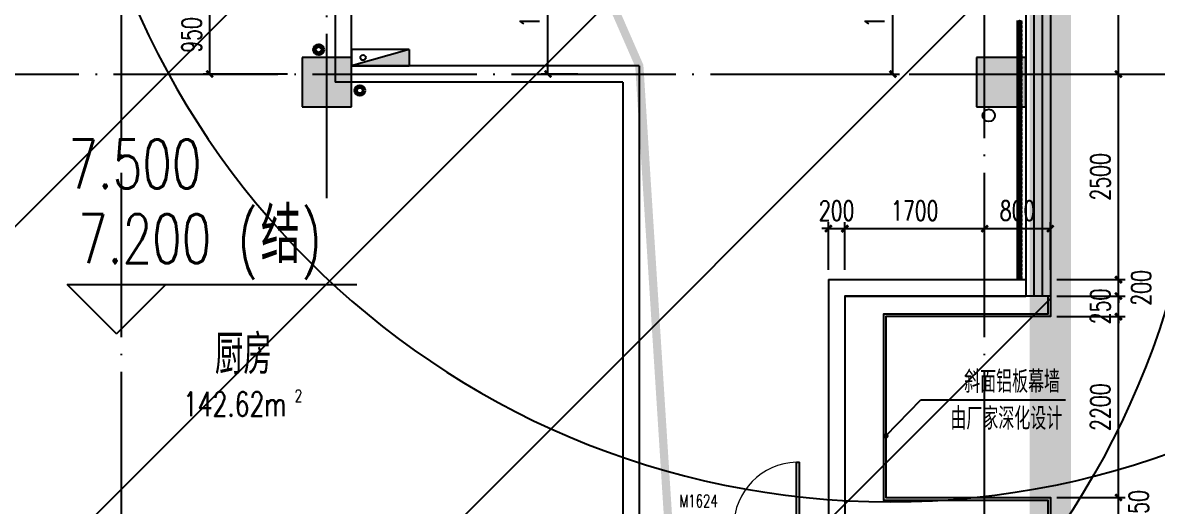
# Model space of a CAD drawing. Extents: x -821772 to -21949, y 506164 to 1049594.
# Drawn here: x -80554 to -66754, y 818464 to 824344 of the extents above; entities that cross this region are included whole.
import ezdxf
from ezdxf.xclip import XClip

# ---------------------------------------------------------------- set-up
doc = ezdxf.new("R2010")
doc.units = 0
doc.header["$LTSCALE"] = 1000
doc.header["$MEASUREMENT"] = 0
doc.header["$XCLIPFRAME"] = 2
for name, pattern in [('10平面20250807_t3$0$DOTE', [2.42, 2, -0.2, 0.02, -0.2]), ('ACAD_ISO04W100', [30.5, 24, -3, 0.5, -3]), ('DASH', [0.35, 0.25, -0.1])]:
    doc.linetypes.add(name, pattern=pattern)
doc.layers.get('Defpoints').update_dxf_attribs({"color": 210})
for name, color, linetype, lineweight in [('1-防火分区线', 201, 'DASH', 50), ('10平面20250807_t3$0$LG-ZF消防', 1, 'Continuous', 60), ('s疏散距离', 1, 'ACAD_ISO04W100', 18)]:
    doc.layers.add(name, color=color, linetype=linetype, lineweight=lineweight)
for name, color, linetype in [('10平面20250807_t3$0$A-AXIS-DOTE', 8, '10平面20250807_t3$0$DOTE'), ('10平面20250807_t3$0$A-AXIS-DP', 8, 'Continuous'), ('10平面20250807_t3$0$A-AXIS-SYMB', 8, 'Continuous'), ('10平面20250807_t3$0$A-CURTAIN', 8, 'Continuous'), ('10平面20250807_t3$0$A-DRAIN', 8, 'Continuous'), ('10平面20250807_t3$0$A-HRAIL', 8, 'Continuous'), ('10平面20250807_t3$0$A-LIN-V', 8, 'Continuous'), ('10平面20250807_t3$0$A-WINDOW', 8, 'Continuous'), ('10平面20250807_t3$0$AS-COLN', 8, 'Continuous'), ('10平面20250807_t3$0$AS-WALL', 8, 'Continuous'), ('10平面20250807_t3$0$AS-结构边线层', 8, 'Continuous'), ('10平面20250807_t3$0$CURTWALL', 8, 'Continuous'), ('10平面20250807_t3$0$PUB_HATCH', 8, 'Continuous'), ('10平面20250807_t3$0$PUB_TEXT', 8, 'Continuous'), ('10平面20250807_t3$0$SB_ZF消火栓', 10, 'Continuous'), ('10平面20250807_t3$0$建-房间', 8, 'Continuous'), ('10平面20250807_t3$0$建-标高', 8, 'Continuous'), ('10平面20250807_t3$0$建-门窗编号', 8, 'Continuous'), ('PUB_HATCH', 8, 'Continuous')]:
    doc.layers.add(name, color=color, linetype=linetype)
doc.layers.add('10平面20250807_t3$0$A-加建区域', color=8, linetype='Continuous', plot=False)
doc.styles.add('10平面20250807_t3$0$_TCH_DIM', font='SIMPLEX', dxfattribs={"bigfont": 'GBCBIG'})
doc.styles.add('10平面20250807_t3$0$_TCH_DIM_T3', font='SIMPLEX', dxfattribs={"width": 0.705882, "bigfont": 'GBCBIG'})
doc.styles.add('10平面20250807_t3$0$A-AREA', font='SIMPLEX', dxfattribs={"bigfont": 'GBCBIG'})
doc.styles.add('10平面20250807_t3$0$A-STANDARD', font='SIMPLEX', dxfattribs={"bigfont": 'GBCBIG'})
doc.styles.add('10平面20250807_t3$0$A-WIN-LABEL', font='SIMPLEX', dxfattribs={"bigfont": 'GBCBIG'})
doc.dimstyles.new('10平面20250807_t3$0$_TCH_ARCH&&80', dxfattribs={"dimtxt": 238, "dimasz": 80, "dimexe": 80, "dimexo": 80, "dimgap": 101, "dimtad": 1, "dimdec": 0, "dimzin": 0, "dimdsep": 46, "dimtxsty": '10平面20250807_t3$0$_TCH_DIM_T3', "dimblk": '10平面20250807_t3$0$_ArchTick', "dimcen": 0.09, "dimclrt": 7, "dimazin": 2, "dimtfac": 1, "dimtdec": 0, "dimtix": 1, "dimtmove": 2, "dimatfit": 3, "dimfxl": 0, "dimtolj": 1, "dimtzin": 0, "dimarcsym": 0})

# ---------------------------------------------------------------- blocks, each defined once
blk = doc.blocks.new('10平面20250807_t3$0$dote')
at = {"layer": '10平面20250807_t3$0$A-AXIS-DOTE'}
for p, q in [((141382.2, -69000), (141382.2, 36662.3)), ((151882.2, -69000), (151882.2, 36662.3)), ((143882.2, 17390), (143882.2, 33120)), ((134026.4, 18900), (158590, 18900))]:
    blk.add_line(p, q, dxfattribs=at)
blk = doc.blocks.new('10平面20250807_t3$0$43243')
at = {"layer": '10平面20250807_t3$0$AS-结构边线层'}
blk.add_lwpolyline([(-83954, 741420), (-83954, 832020), (-83354, 832020), (-83354, 831920), (-82854, 831920), (-82854, 831720), (-80554, 831720), (-80554, 831920), (-80254, 831920), (-80254, 832220), (-68354, 832220), (-68354, 821020), (-70554, 821020), (-70554, 818320), (-68354, 818320), (-68354, 782920), (-70554, 782920), (-70554, 774520)], dxfattribs=at)
blk = doc.blocks.new('10平面20250807_t3$0$A$C5D961328')
at = {"layer": '10平面20250807_t3$0$SB_ZF消火栓'}
blk.add_hatch(color=256, dxfattribs=at).paths.add_polyline_path([(0, 40), (700, 40), (700, 240)])
at = {"layer": '10平面20250807_t3$0$A-LIN-V', "ltscale": 500}
blk.add_circle((350, 40), 10001, dxfattribs=at)
at = {"layer": '10平面20250807_t3$0$SB_ZF消火栓'}
for p, q in [((700, 240), (0, 240)), ((0, 240), (0, 40)), ((700, 240), (0, 40)), ((700, 240), (700, 40)), ((0, 40), (700, 40))]:
    blk.add_line(p, q, dxfattribs=at)
at = {"layer": '10平面20250807_t3$0$SB_ZF消火栓', "color": 1}
blk.add_circle((140, 140), 32.5, dxfattribs=at)
blk = doc.blocks.new('10平面20250807_t3$0$43242343')
at = {"layer": '10平面20250807_t3$0$LG-ZF消防', "linetype": 'Continuous'}
for centre in [(-76954, 824016), (-76454, 823520)]:
    blk.add_circle(centre, 50, dxfattribs=at)
blk = doc.blocks.new('10平面20250807_t3$0$234243242332')
at = {"layer": '10平面20250807_t3$0$LG-ZF消防', "linetype": 'Continuous'}
blk.add_blockref('10平面20250807_t3$0$43242343', (0, 0), dxfattribs=at)
at = {"layer": '10平面20250807_t3$0$SB_ZF消火栓', "xscale": -1, "rotation": 180}
blk.add_blockref('10平面20250807_t3$0$A$C5D961328', (-70354, 828560), dxfattribs=at)
at = {"layer": '10平面20250807_t3$0$SB_ZF消火栓'}
blk.add_blockref('10平面20250807_t3$0$A$C5D961328', (-76554, 823780), dxfattribs=at)
blk = doc.blocks.new('10平面20250807_t3$0$3213121')
at = {"layer": '10平面20250807_t3$0$A-DRAIN', "color": 3}
blk.add_circle((371196, 823217), 75, dxfattribs=at)
blk = doc.blocks.new('10平面20250807_t3$0$w4324323333')
at = {"layer": '10平面20250807_t3$0$AS-COLN'}
for p, q in [((-76554, 823920), (-77154, 823920)), ((-77154, 823920), (-77154, 823320)), ((-76554, 823320), (-76554, 823920)), ((-68354, 823920), (-68954, 823920)), ((-68954, 823920), (-68954, 823320)), ((-68354, 823320), (-68354, 823920)), ((-77154, 823320), (-76554, 823320)), ((-68954, 823320), (-68354, 823320))]:
    blk.add_line(p, q, dxfattribs=at)
blk = doc.blocks.new('10平面20250807_t3$0$_ArchTick')
at = {"color": 0, "linetype": 'ByBlock', "const_width": 0.4}
blk.add_lwpolyline([(-0.5, -0.5), (0.5, 0.5)], dxfattribs=at)
blk = doc.blocks.new('*D11603')
at = {"layer": '10平面20250807_t3$0$A-AXIS-DP', "color": 0, "lineweight": -2}
for p, q in [((-73800, 825420), (-74246, 825420)), ((-74166, 823720), (-74166, 825420)), ((-73800, 823720), (-74246, 823720))]:
    blk.add_line(p, q, dxfattribs=at)
at = {"layer": 'Defpoints', "color": 0}
for p in [(-74166, 825420), (-73720, 825420), (-73720, 823720)]:
    blk.add_point(p, dxfattribs=at)
at = {"layer": '10平面20250807_t3$0$A-AXIS-DP', "color": 0, "lineweight": -2, "xscale": 80, "yscale": 80, "zscale": 80}
for p, rotation in [((-74166, 825420), 90), ((-74166, 823720), 270)]:
    blk.add_blockref('10平面20250807_t3$0$_ArchTick', p, dxfattribs=dict(at, rotation=rotation))
at = {"layer": '10平面20250807_t3$0$A-AXIS-DP', "color": 7, "insert": (-74386, 824570), "char_height": 238, "attachment_point": 5, "rotation": 90, "style": '10平面20250807_t3$0$_TCH_DIM_T3'}
blk.add_mtext('\\A1;1700', dxfattribs=at)
blk = doc.blocks.new('*D11789')
at = {"layer": '10平面20250807_t3$0$A-AXIS-DP', "color": 0, "lineweight": -2}
for p, q in [((-70574, 825420), (-69890, 825420)), ((-69970, 823720), (-69970, 825420)), ((-70574, 823720), (-69890, 823720))]:
    blk.add_line(p, q, dxfattribs=at)
at = {"layer": 'Defpoints', "color": 0}
for p in [(-70654, 825420), (-69970, 825420), (-70654, 823720)]:
    blk.add_point(p, dxfattribs=at)
at = {"layer": '10平面20250807_t3$0$A-AXIS-DP', "color": 0, "lineweight": -2, "xscale": 80, "yscale": 80, "zscale": 80}
for p, rotation in [((-69970, 825420), 90), ((-69970, 823720), 270)]:
    blk.add_blockref('10平面20250807_t3$0$_ArchTick', p, dxfattribs=dict(at, rotation=rotation))
at = {"layer": '10平面20250807_t3$0$A-AXIS-DP', "color": 7, "insert": (-70190, 824570), "char_height": 238, "attachment_point": 5, "rotation": 90, "style": '10平面20250807_t3$0$_TCH_DIM_T3'}
blk.add_mtext('\\A1;1700', dxfattribs=at)
blk = doc.blocks.new('*D11798')
at = {"layer": '10平面20250807_t3$0$A-AXIS-DP', "color": 0, "lineweight": -2}
for p, q in [((-67974, 818570), (-67146, 818570)), ((-67226, 818320), (-67226, 818570)), ((-67974, 818320), (-67146, 818320))]:
    blk.add_line(p, q, dxfattribs=at)
at = {"layer": 'Defpoints', "color": 0}
for p in [(-68054, 818570), (-67226, 818570), (-68054, 818320)]:
    blk.add_point(p, dxfattribs=at)
at = {"layer": '10平面20250807_t3$0$A-AXIS-DP', "color": 0, "lineweight": -2, "xscale": 80, "yscale": 80, "zscale": 80}
for p, rotation in [((-67226, 818570), 90), ((-67226, 818320), 270)]:
    blk.add_blockref('10平面20250807_t3$0$_ArchTick', p, dxfattribs=dict(at, rotation=rotation))
at = {"layer": '10平面20250807_t3$0$A-AXIS-DP', "color": 7, "insert": (-66980, 818445), "char_height": 238, "attachment_point": 5, "rotation": 90, "style": '10平面20250807_t3$0$_TCH_DIM_T3'}
blk.add_mtext('\\A1;250', dxfattribs=at)
blk = doc.blocks.new('*D11799')
at = {"layer": '10平面20250807_t3$0$A-AXIS-DP', "color": 0, "lineweight": -2}
for p, q in [((-67974, 820770), (-67146, 820770)), ((-67226, 818570), (-67226, 820770)), ((-67974, 818570), (-67146, 818570))]:
    blk.add_line(p, q, dxfattribs=at)
at = {"layer": 'Defpoints', "color": 0}
for p in [(-68054, 820770), (-67226, 820770), (-68054, 818570)]:
    blk.add_point(p, dxfattribs=at)
at = {"layer": '10平面20250807_t3$0$A-AXIS-DP', "color": 0, "lineweight": -2, "xscale": 80, "yscale": 80, "zscale": 80}
for p, rotation in [((-67226, 820770), 90), ((-67226, 818570), 270)]:
    blk.add_blockref('10平面20250807_t3$0$_ArchTick', p, dxfattribs=dict(at, rotation=rotation))
at = {"layer": '10平面20250807_t3$0$A-AXIS-DP', "color": 7, "insert": (-67446, 819670), "char_height": 238, "attachment_point": 5, "rotation": 90, "style": '10平面20250807_t3$0$_TCH_DIM_T3'}
blk.add_mtext('\\A1;2200', dxfattribs=at)
blk = doc.blocks.new('*D11800')
at = {"layer": '10平面20250807_t3$0$A-AXIS-DP', "color": 0, "lineweight": -2}
for p, q in [((-67974, 821020), (-67146, 821020)), ((-67226, 821020), (-67226, 821100)), ((-67226, 820770), (-67226, 821020)), ((-67974, 820770), (-67146, 820770)), ((-67226, 820770), (-67226, 820690))]:
    blk.add_line(p, q, dxfattribs=at)
at = {"layer": 'Defpoints', "color": 0}
for p in [(-68054, 821020), (-67226, 821020), (-68054, 820770)]:
    blk.add_point(p, dxfattribs=at)
at = {"layer": '10平面20250807_t3$0$A-AXIS-DP', "color": 0, "lineweight": -2, "xscale": 80, "yscale": 80, "zscale": 80}
for p, rotation in [((-67226, 821020), 270), ((-67226, 820770), 90)]:
    blk.add_blockref('10平面20250807_t3$0$_ArchTick', p, dxfattribs=dict(at, rotation=rotation))
at = {"layer": '10平面20250807_t3$0$A-AXIS-DP', "color": 7, "insert": (-67446, 820895), "char_height": 238, "attachment_point": 5, "rotation": 90, "style": '10平面20250807_t3$0$_TCH_DIM_T3'}
blk.add_mtext('\\A1;250', dxfattribs=at)
blk = doc.blocks.new('*D11801')
at = {"layer": '10平面20250807_t3$0$A-AXIS-DP', "color": 0, "lineweight": -2}
for p, q in [((-67226, 821220), (-67226, 821300)), ((-67974, 821220), (-67146, 821220)), ((-67226, 821020), (-67226, 821220)), ((-67974, 821020), (-67146, 821020)), ((-67226, 821020), (-67226, 820940))]:
    blk.add_line(p, q, dxfattribs=at)
at = {"layer": 'Defpoints', "color": 0}
for p in [(-68054, 821220), (-67226, 821220), (-68054, 821020)]:
    blk.add_point(p, dxfattribs=at)
at = {"layer": '10平面20250807_t3$0$A-AXIS-DP', "color": 0, "lineweight": -2, "xscale": 80, "yscale": 80, "zscale": 80}
for p, rotation in [((-67226, 821220), 270), ((-67226, 821020), 90)]:
    blk.add_blockref('10平面20250807_t3$0$_ArchTick', p, dxfattribs=dict(at, rotation=rotation))
at = {"layer": '10平面20250807_t3$0$A-AXIS-DP', "color": 7, "insert": (-66950, 821120), "char_height": 238, "attachment_point": 5, "rotation": 90, "style": '10平面20250807_t3$0$_TCH_DIM_T3'}
blk.add_mtext('\\A1;200', dxfattribs=at)
blk = doc.blocks.new('*D11802')
at = {"layer": '10平面20250807_t3$0$A-AXIS-DP', "color": 0, "lineweight": -2}
for p, q in [((-67974, 823720), (-67146, 823720)), ((-67226, 821220), (-67226, 823720)), ((-67974, 821220), (-67146, 821220))]:
    blk.add_line(p, q, dxfattribs=at)
at = {"layer": 'Defpoints', "color": 0}
for p in [(-68054, 823720), (-67226, 823720), (-68054, 821220)]:
    blk.add_point(p, dxfattribs=at)
at = {"layer": '10平面20250807_t3$0$A-AXIS-DP', "color": 0, "lineweight": -2, "xscale": 80, "yscale": 80, "zscale": 80}
for p, rotation in [((-67226, 823720), 90), ((-67226, 821220), 270)]:
    blk.add_blockref('10平面20250807_t3$0$_ArchTick', p, dxfattribs=dict(at, rotation=rotation))
at = {"layer": '10平面20250807_t3$0$A-AXIS-DP', "color": 7, "insert": (-67446, 822470), "char_height": 238, "attachment_point": 5, "rotation": 90, "style": '10平面20250807_t3$0$_TCH_DIM_T3'}
blk.add_mtext('\\A1;2500', dxfattribs=at)
blk = doc.blocks.new('*D11803')
at = {"layer": '10平面20250807_t3$0$A-AXIS-DP', "color": 0, "lineweight": -2}
for p, q in [((-67974, 828620), (-67146, 828620)), ((-67226, 823720), (-67226, 828620)), ((-67974, 823720), (-67146, 823720))]:
    blk.add_line(p, q, dxfattribs=at)
at = {"layer": 'Defpoints', "color": 0}
for p in [(-68054, 828620), (-67226, 828620), (-68054, 823720)]:
    blk.add_point(p, dxfattribs=at)
at = {"layer": '10平面20250807_t3$0$A-AXIS-DP', "color": 0, "lineweight": -2, "xscale": 80, "yscale": 80, "zscale": 80}
for p, rotation in [((-67226, 828620), 90), ((-67226, 823720), 270)]:
    blk.add_blockref('10平面20250807_t3$0$_ArchTick', p, dxfattribs=dict(at, rotation=rotation))
at = {"layer": '10平面20250807_t3$0$A-AXIS-DP', "color": 7, "insert": (-67446, 826170), "char_height": 238, "attachment_point": 5, "rotation": 90, "style": '10平面20250807_t3$0$_TCH_DIM_T3'}
blk.add_mtext('\\A1;4900', dxfattribs=at)
blk = doc.blocks.new('*D11962')
at = {"layer": '10平面20250807_t3$0$A-AXIS-DP', "color": 0, "lineweight": -2}
for p, q in [((-77334, 824670), (-78360, 824670)), ((-78280, 823720), (-78280, 824670)), ((-77334, 823720), (-78360, 823720))]:
    blk.add_line(p, q, dxfattribs=at)
at = {"layer": 'Defpoints', "color": 0}
for p in [(-78280, 824670), (-77254, 824670), (-77254, 823720)]:
    blk.add_point(p, dxfattribs=at)
at = {"layer": '10平面20250807_t3$0$A-AXIS-DP', "color": 0, "lineweight": -2, "xscale": 80, "yscale": 80, "zscale": 80}
for p, rotation in [((-78280, 824670), 90), ((-78280, 823720), 270)]:
    blk.add_blockref('10平面20250807_t3$0$_ArchTick', p, dxfattribs=dict(at, rotation=rotation))
at = {"layer": '10平面20250807_t3$0$A-AXIS-DP', "color": 7, "insert": (-78500, 824195), "char_height": 238, "attachment_point": 5, "rotation": 90, "style": '10平面20250807_t3$0$_TCH_DIM_T3'}
blk.add_mtext('\\A1;950', dxfattribs=at)
blk = doc.blocks.new('*D12234')
at = {"layer": '10平面20250807_t3$0$A-AXIS-DP', "color": 0, "lineweight": -2}
for p, q in [((-68854, 821340), (-68854, 821920)), ((-68854, 821840), (-68054, 821840)), ((-68054, 821340), (-68054, 821920))]:
    blk.add_line(p, q, dxfattribs=at)
at = {"layer": 'Defpoints', "color": 0}
for p in [(-68054, 821840), (-68854, 821260), (-68054, 821260)]:
    blk.add_point(p, dxfattribs=at)
at = {"layer": '10平面20250807_t3$0$A-AXIS-DP', "color": 0, "lineweight": -2, "xscale": 80, "yscale": 80, "zscale": 80, "rotation": 180}
blk.add_blockref('10平面20250807_t3$0$_ArchTick', (-68854, 821840), dxfattribs=at)
at = {"layer": '10平面20250807_t3$0$A-AXIS-DP', "color": 0, "lineweight": -2, "xscale": 80, "yscale": 80, "zscale": 80}
blk.add_blockref('10平面20250807_t3$0$_ArchTick', (-68054, 821840), dxfattribs=at)
at = {"layer": '10平面20250807_t3$0$A-AXIS-DP', "color": 7, "insert": (-68454, 822060), "char_height": 238, "attachment_point": 5, "style": '10平面20250807_t3$0$_TCH_DIM_T3'}
blk.add_mtext('\\A1;800', dxfattribs=at)
blk = doc.blocks.new('*D12235')
at = {"layer": '10平面20250807_t3$0$A-AXIS-DP', "color": 0, "lineweight": -2}
for p, q in [((-70554, 821340), (-70554, 821920)), ((-70554, 821840), (-68854, 821840)), ((-68854, 821340), (-68854, 821920))]:
    blk.add_line(p, q, dxfattribs=at)
at = {"layer": 'Defpoints', "color": 0}
for p in [(-68854, 821840), (-70554, 821260), (-68854, 821260)]:
    blk.add_point(p, dxfattribs=at)
at = {"layer": '10平面20250807_t3$0$A-AXIS-DP', "color": 0, "lineweight": -2, "xscale": 80, "yscale": 80, "zscale": 80, "rotation": 180}
blk.add_blockref('10平面20250807_t3$0$_ArchTick', (-70554, 821840), dxfattribs=at)
at = {"layer": '10平面20250807_t3$0$A-AXIS-DP', "color": 0, "lineweight": -2, "xscale": 80, "yscale": 80, "zscale": 80}
blk.add_blockref('10平面20250807_t3$0$_ArchTick', (-68854, 821840), dxfattribs=at)
at = {"layer": '10平面20250807_t3$0$A-AXIS-DP', "color": 7, "insert": (-69704, 822060), "char_height": 238, "attachment_point": 5, "style": '10平面20250807_t3$0$_TCH_DIM_T3'}
blk.add_mtext('\\A1;1700', dxfattribs=at)
blk = doc.blocks.new('*D12236')
at = {"layer": '10平面20250807_t3$0$A-AXIS-DP', "color": 0, "lineweight": -2}
for p, q in [((-70754, 821840), (-70834, 821840)), ((-70754, 821340), (-70754, 821920)), ((-70754, 821840), (-70554, 821840)), ((-70554, 821340), (-70554, 821920)), ((-70554, 821840), (-70474, 821840))]:
    blk.add_line(p, q, dxfattribs=at)
at = {"layer": 'Defpoints', "color": 0}
for p in [(-70554, 821840), (-70754, 821260), (-70554, 821260)]:
    blk.add_point(p, dxfattribs=at)
at = {"layer": '10平面20250807_t3$0$A-AXIS-DP', "color": 0, "lineweight": -2, "xscale": 80, "yscale": 80, "zscale": 80}
blk.add_blockref('10平面20250807_t3$0$_ArchTick', (-70754, 821840), dxfattribs=at)
at = {"layer": '10平面20250807_t3$0$A-AXIS-DP', "color": 0, "lineweight": -2, "xscale": 80, "yscale": 80, "zscale": 80, "rotation": 180}
blk.add_blockref('10平面20250807_t3$0$_ArchTick', (-70554, 821840), dxfattribs=at)
at = {"layer": '10平面20250807_t3$0$A-AXIS-DP', "color": 7, "insert": (-70654, 822060), "char_height": 238, "attachment_point": 5, "style": '10平面20250807_t3$0$_TCH_DIM_T3'}
blk.add_mtext('\\A1;200', dxfattribs=at)
blk = doc.blocks.new('10平面20250807_t3$0$$DorLib2D$00000015')
for p, q in [((0.475, 0), (0.475, 0.4875)), ((0.475, 0.4875), (0.5, 0.4875)), ((0.5, 0), (0.5, 0.4875)), ((-0.5, 0), (-0.5, -0.4875)), ((-0.5, 0), (-0.475, 0)), ((-0.475, 0), (-0.475, -0.4875)), ((0.5, 0), (0.475, 0)), ((-0.475, -0.4875), (-0.5, -0.4875))]:
    blk.add_line(p, q)
at = {"lineweight": 13}
for centre, start, end in [((0.4875, 0), 91.46928, 180), ((-0.4875, 0), 271.46928, 0)]:
    blk.add_arc(centre, 0.4875, start, end, dxfattribs=at)
blk = doc.blocks.new('10平面20250807_t3$0$99平面图例外参$0$$LinePat$圆环')
for points in [[(0, 150), (300, 150)], [(0, 0), (300, 0)], [(0, -150), (300, -150)]]:
    blk.add_lwpolyline(points)
at = {"color": 0}
blk.add_circle((150, 0), 150, dxfattribs=at)
blk = doc.blocks.new('10平面20250807_t3')
at = {"layer": '10平面20250807_t3$0$PUB_HATCH'}
for points in [[(-77154.2, 823320), (-76554.2, 823320), (-76554.2, 823920), (-77154.2, 823920)], [(-68954.2, 823320), (-68354.2, 823320), (-68354.2, 823920), (-68954.2, 823920)]]:
    blk.add_hatch(color=256, dxfattribs=at).paths.add_polyline_path(points)
at = {"layer": '10平面20250807_t3$0$A-AXIS-SYMB'}
for p, q in [((-70054.2, 819320), (-69630, 819760)), ((-69630, 819760), (-67870, 819760))]:
    blk.add_line(p, q, dxfattribs=at)
at = {"layer": '10平面20250807_t3$0$A-AXIS-SYMB', "const_width": 32}
blk.add_lwpolyline([(-70065.3, 819308.5, 1), (-70043.1, 819331.5, 1)], format="xyb", close=True, dxfattribs=at)
at = {"layer": '10平面20250807_t3$0$A-CURTAIN'}
for points in [[(-68084.2, 821020), (-68084.2, 820800), (-70084.2, 820800), (-70084.2, 818540), (-68084.2, 818540), (-68084.2, 818320)], [(-68054.2, 821020), (-68054.2, 820770), (-70054.2, 820770), (-70054.2, 818570), (-68054.2, 818570), (-68054.2, 818320)]]:
    blk.add_lwpolyline(points, dxfattribs=at)
at = {"layer": '10平面20250807_t3$0$AS-WALL'}
for p, q in [((-76754.2, 824670), (-76754.2, 823620)), ((-76554.2, 823820), (-76554.2, 824670)), ((-73054.2, 823820), (-76554.2, 823820)), ((-73054.2, 823820), (-73054.2, 818320)), ((-73254.2, 823620), (-76754.2, 823620)), ((-73254.2, 823620), (-73254.2, 818220)), ((-70754.2, 821220), (-70754.2, 818320)), ((-70754.2, 821220), (-68354.2, 821220)), ((-68354.2, 821220), (-68354.2, 821020)), ((-70554.2, 821020), (-70554.2, 818320)), ((-70554.2, 821020), (-68354.2, 821020))]:
    blk.add_line(p, q, dxfattribs=at)
at = {"layer": '10平面20250807_t3$0$CURTWALL'}
for p, q in [((-68354.2, 831820), (-68354.2, 821020)), ((-68254.2, 831820), (-68254.2, 821020)), ((-68154.2, 831820), (-68154.2, 821020)), ((-68054.2, 831820), (-68054.2, 821020)), ((-68054.2, 821020), (-68354.2, 821020))]:
    blk.add_line(p, q, dxfattribs=at)
at = {"layer": '10平面20250807_t3$0$建-标高'}
for p, q in [((-79411.4, 820560), (-80011.4, 821160)), ((-80011.4, 821160), (-76491.4, 821160)), ((-79411.4, 820560), (-78811.4, 821160))]:
    blk.add_line(p, q, dxfattribs=at)
at = {"layer": '10平面20250807_t3$0$A-HRAIL', "xscale": 0.1666666670486833, "yscale": 0.1666666670486833, "zscale": 0.1666666670486833, "rotation": 89.9999999997008}
for p in [(-68429.2, 824320), (-68429.2, 824270), (-68429.2, 824220), (-68429.2, 824170), (-68429.2, 824120), (-68429.2, 824070), (-68429.2, 824020), (-68429.2, 823970), (-68429.2, 823920), (-68429.2, 823870), (-68429.2, 823820), (-68429.2, 823770), (-68429.2, 823720), (-68429.2, 823670), (-68429.2, 823620), (-68429.2, 823570), (-68429.2, 823520), (-68429.2, 823470), (-68429.2, 823420), (-68429.2, 823370), (-68429.2, 823320), (-68429.2, 823270), (-68429.2, 823220), (-68429.2, 823170), (-68429.2, 823120), (-68429.2, 823070), (-68429.2, 823020), (-68429.2, 822970), (-68429.2, 822920), (-68429.2, 822870), (-68429.2, 822820), (-68429.2, 822770), (-68429.2, 822720), (-68429.2, 822670), (-68429.2, 822620), (-68429.2, 822570), (-68429.2, 822520), (-68429.2, 822470), (-68429.2, 822420), (-68429.2, 822370), (-68429.2, 822320), (-68429.2, 822270), (-68429.2, 822220), (-68429.2, 822170), (-68429.2, 822120), (-68429.2, 822070), (-68429.2, 822020), (-68429.2, 821970), (-68429.2, 821920), (-68429.2, 821870), (-68429.2, 821820), (-68429.2, 821770), (-68429.2, 821720), (-68429.2, 821670), (-68429.2, 821620), (-68429.2, 821570), (-68429.2, 821520), (-68429.2, 821470), (-68429.2, 821420), (-68429.2, 821370), (-68429.2, 821320), (-68429.2, 821270), (-68429.2, 821220)]:
    blk.add_blockref('10平面20250807_t3$0$99平面图例外参$0$$LinePat$圆环', p, dxfattribs=at)
at = {"layer": '10平面20250807_t3$0$A-WINDOW'}
blk.add_blockref('10平面20250807_t3$0$43243', (0, 0), dxfattribs=at)
ref = blk.add_blockref('10平面20250807_t3$0$$DorLib2D$00000015', (-71904.2, 818220), dxfattribs=dict(at, xscale=1600, yscale=1600, zscale=200, rotation=9.783979145472342e-08))
ref.add_attrib('A', 'M1624', (-72567.5, 818455.6), dxfattribs={"layer": '10平面20250807_t3$0$建-门窗编号', "ltscale": 500, "height": 148.75, "rotation": 0, "style": '10平面20250807_t3$0$A-WIN-LABEL', "width": 0.705882})
at = {"layer": '10平面20250807_t3$0$A-加建区域'}
blk.add_blockref('10平面20250807_t3$0$3213121', (-440000, 0), dxfattribs=at)
at = {"layer": '10平面20250807_t3$0$AS-COLN'}
blk.add_blockref('10平面20250807_t3$0$w4324323333', (0, 0), dxfattribs=at)
at = {"layer": '10平面20250807_t3$0$AS-WALL'}
blk.add_blockref('10平面20250807_t3$0$dote', (-220736.4, 804820), dxfattribs=at)
at = {"layer": '10平面20250807_t3$0$SB_ZF消火栓', "linetype": 'Continuous'}
blk.add_blockref('10平面20250807_t3$0$234243242332', (0, 0), dxfattribs=at)
at = {"layer": '10平面20250807_t3$0$PUB_TEXT', "style": '10平面20250807_t3$0$A-STANDARD', "width": 0.705882}
for s, p in [('7.500', (-80000, 822330)), ('(', (-77940, 821420)), (')', (-77168.5, 821420)), ('7.200', (-79880, 821420))]:
    blk.add_text(s, height=595, dxfattribs=at).set_placement(p)
at = {"layer": '10平面20250807_t3$0$PUB_TEXT'}
for s, height, style, p in [('结', 675.2, '10平面20250807_t3$0$A-STANDARD', (-77660, 821420)), ('斜面铝板幕墙', 270.07, '10平面20250807_t3$0$_TCH_DIM', (-69103.8, 819844)), ('由厂家深化设计', 270.07, '10平面20250807_t3$0$_TCH_DIM', (-69270.6, 819396))]:
    blk.add_text(s, height=height, dxfattribs=dict(at, style=style)).set_placement(p)
at = {"layer": '10平面20250807_t3$0$建-房间', "style": '10平面20250807_t3$0$A-AREA'}
blk.add_text('厨房', height=482.27, dxfattribs=at).set_placement((-78217.1, 820070))
at = {"layer": '10平面20250807_t3$0$建-房间', "style": '10平面20250807_t3$0$A-AREA', "width": 0.705882}
for s, height, p in [('142.62m', 297.5, (-78605, 819558.1)), ('2', 148.8, (-77245, 819733.1))]:
    blk.add_text(s, height=height, dxfattribs=at).set_placement(p)
at = {"layer": '10平面20250807_t3$0$A-AXIS-DP'}
for p1, p2, distance, picture, middle in [((-68054.2, 823720), (-68054.2, 828620), -828.4, '*D11803', (-67445.8, 826170)), ((-73720, 823720), (-73720, 825420), 445.8, '*D11603', (-74385.8, 824570)), ((-70654.2, 823720), (-70654.2, 825420), -684.2, '*D11789', (-70190, 824570)), ((-77254.2, 823720), (-77254.2, 824670), 1025.8, '*D11962', (-78500, 824195)), ((-68054.2, 821220), (-68054.2, 823720), -828.4, '*D11802', (-67445.8, 822470)), ((-70754.2, 821260), (-70554.2, 821260), 580, '*D12236', (-70654.2, 822060)), ((-70554.2, 821260), (-68854.2, 821260), 580, '*D12235', (-69704.2, 822060)), ((-68854.2, 821260), (-68054.2, 821260), 580, '*D12234', (-68454.2, 822060)), ((-68054.2, 820770), (-68054.2, 821020), -828.4, '*D11800', (-67445.8, 820895)), ((-68054.2, 818570), (-68054.2, 820770), -828.4, '*D11799', (-67445.8, 819670))]:
    dim = blk.add_aligned_dim(p1=p1, p2=p2, distance=distance, dimstyle='10平面20250807_t3$0$_TCH_ARCH&&80', dxfattribs=at)
    dim.commit()
    dim.dimension.update_dxf_attribs({"geometry": picture, "text_midpoint": middle})
for base, p1, p2, picture, middle in [((-67225.8, 821220), (-68054.2, 821020), (-68054.2, 821220), '*D11801', (-66950, 821120)), ((-67225.8, 818570), (-68054.2, 818320), (-68054.2, 818570), '*D11798', (-66980, 818445))]:
    dim = blk.add_linear_dim(base=base, p1=p1, p2=p2, angle=90, dimstyle='10平面20250807_t3$0$_TCH_ARCH&&80', dxfattribs=at)
    dim.commit()
    dim.dimension.update_dxf_attribs({"geometry": picture, "text_midpoint": middle, "dimtype": 129})

msp = doc.modelspace()

# ---------------------------------------------------------------- block references
at = {"ltscale": 100}
ref = msp.add_blockref('10平面20250807_t3', (0, 0), dxfattribs=at)
XClip(ref).set_block_clipping_path([(-386212.6353242097, 506163.79756496), (-21948.7593967821, 884998.2285294847)])

# ---------------------------------------------------------------- next in the draw order: hatches: boundary and pattern name
at = {"layer": 'PUB_HATCH', "ltscale": 5000}
h = msp.add_hatch(dxfattribs=at)
h.set_pattern_fill('ANSI31', color=8, scale=2000)
h.set_pattern_definition([(45, (0, 0), (-2245.064, 2245.064), [])])
h.paths.add_polyline_path([(-83954.2, 741220), (-83954.2, 832520), (-82854.2, 832520), (-82854.2, 832220), (-80054.2, 832220), (-80054.2, 832520), (-68054.2, 832520), (-68054.2, 741220), (-80054.2, 741220), (-80054.2, 741720), (-82854.2, 741720), (-82854.2, 741220)])

# ---------------------------------------------------------------- next in the draw order: linework, layer by layer
at = {"ltscale": 100}
msp.add_circle((-72704.2, 818120), 37500, dxfattribs=at)
at = {"layer": '1-防火分区线', "color": 1, "linetype": 'DASH', "ltscale": 5, "const_width": 500}
msp.add_lwpolyline([(-83954.2, 741220), (-83954.2, 832520), (-82854.2, 832520), (-82854.2, 832220), (-80054.2, 832220), (-80054.2, 832520), (-68054.2, 832520), (-68054.2, 741220), (-80054.2, 741220), (-80054.2, 741720), (-82854.2, 741720), (-82854.2, 741220)], close=True, dxfattribs=at)
at = {"layer": 's疏散距离', "color": 3, "linetype": 'DASH', "ltscale": 2}
msp.add_lwpolyline([(-74854.2, 828620, 100, 100, 0), (-73754.2, 825420, 100, 100, 0), (-73054.2, 823820, 100, 100, 0), (-72704.2, 818320, 0, 0, 0)], format="xyseb", dxfattribs=at)

doc.saveas('drawing.dxf')
